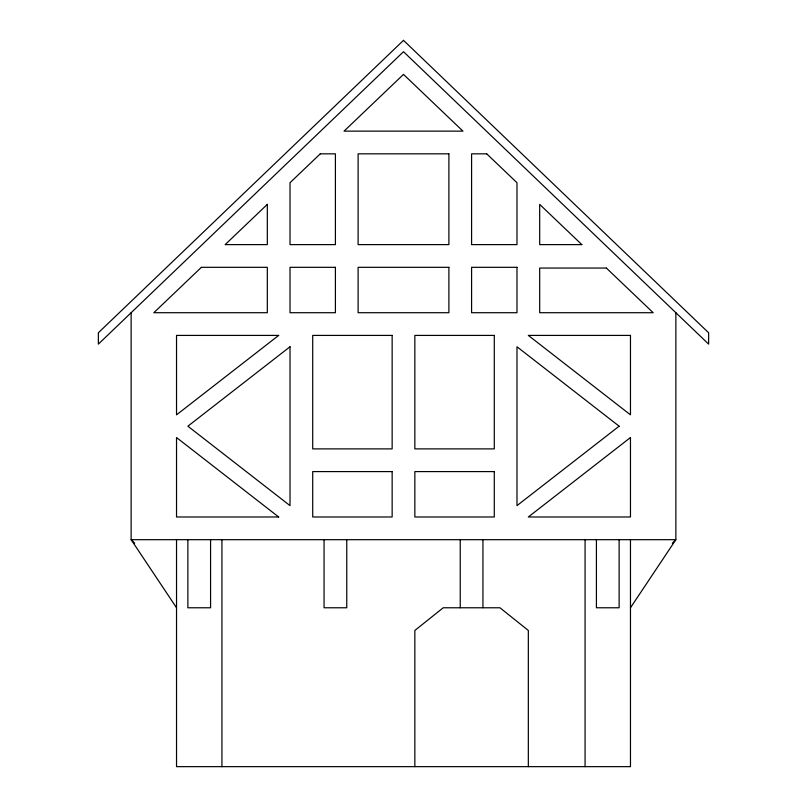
<?xml version="1.0" encoding="UTF-8"?>
<svg xmlns="http://www.w3.org/2000/svg" width="807" height="807" viewBox="0 0 807 807"><rect width="100%" height="100%" fill="white"/><g stroke="black" fill="none" stroke-linecap="round" stroke-linejoin="round"><path stroke-width="1.21" d="M630.469 607.772L675.863 539.681L675.863 312.713M672.322 543.222L675.863 539.681L131.138 539.681L131.138 312.713M134.678 543.222L131.138 539.681L176.531 607.772M630.469 539.681L630.469 766.65L176.531 766.65L176.531 539.681M619.12 539.681L619.12 607.772L596.423 607.772L596.423 539.681M585.075 539.681L585.075 766.65M528.333 766.65L528.333 630.469L499.957 607.772L443.225 607.772L414.848 630.469L414.848 766.65M482.939 539.681L482.939 607.772M460.242 539.681L460.242 607.772M346.758 539.681L346.758 607.772L324.061 607.772L324.061 539.681M221.925 539.681L221.925 766.65M210.577 539.681L210.577 607.772L187.88 607.772L187.88 539.681M403.5 40.35L98.363 332.777L98.363 344.125L403.5 51.698L708.637 344.125L708.637 332.777L403.5 40.35M201.387 267.319L153.834 312.713L267.319 312.713L267.319 267.319L201.387 267.319M267.319 204.383L225.163 244.622L267.319 244.622L267.319 204.383M320.278 153.834L290.016 182.725L290.016 244.622L335.409 244.622L335.409 153.834L320.278 153.834M403.5 74.395L344.054 131.138L462.946 131.138L403.5 74.395M278.667 335.409L176.531 414.848L176.531 335.409L278.667 335.409M290.016 346.758L187.88 426.197L290.016 505.636L290.016 346.758M619.12 426.197L516.984 505.636L516.984 346.758L619.12 426.197M630.469 437.545L528.333 516.984L630.469 516.984L630.469 437.545M448.894 153.834L358.106 153.834L358.106 244.622L448.894 244.622L448.894 153.834M486.722 153.834L471.591 153.834L471.591 244.622L516.984 244.622L516.984 182.725L486.722 153.834M581.837 244.622L539.681 244.622L539.681 204.383L581.837 244.622M335.409 267.319L290.016 267.319L290.016 312.713L335.409 312.713L335.409 267.319M448.894 267.319L358.106 267.319L358.106 312.713L448.894 312.713L448.894 267.319M516.984 267.319L471.591 267.319L471.591 312.713L516.984 312.713L516.984 267.319M606.38 268.055L539.681 268.055L539.681 312.713L653.166 312.713L606.38 268.055M392.152 335.409L312.713 335.409L312.713 448.894L392.152 448.894L392.152 335.409M494.288 335.409L414.848 335.409L414.848 448.894L494.288 448.894L494.288 335.409M630.469 335.409L528.333 335.409L630.469 414.848L630.469 335.409M392.152 471.591L312.713 471.591L312.713 516.984L392.152 516.984L392.152 471.591M494.288 471.591L414.848 471.591L414.848 516.984L494.288 516.984L494.288 471.591M278.667 516.984L176.531 516.984L176.531 437.545L278.667 516.984"/></g></svg>
